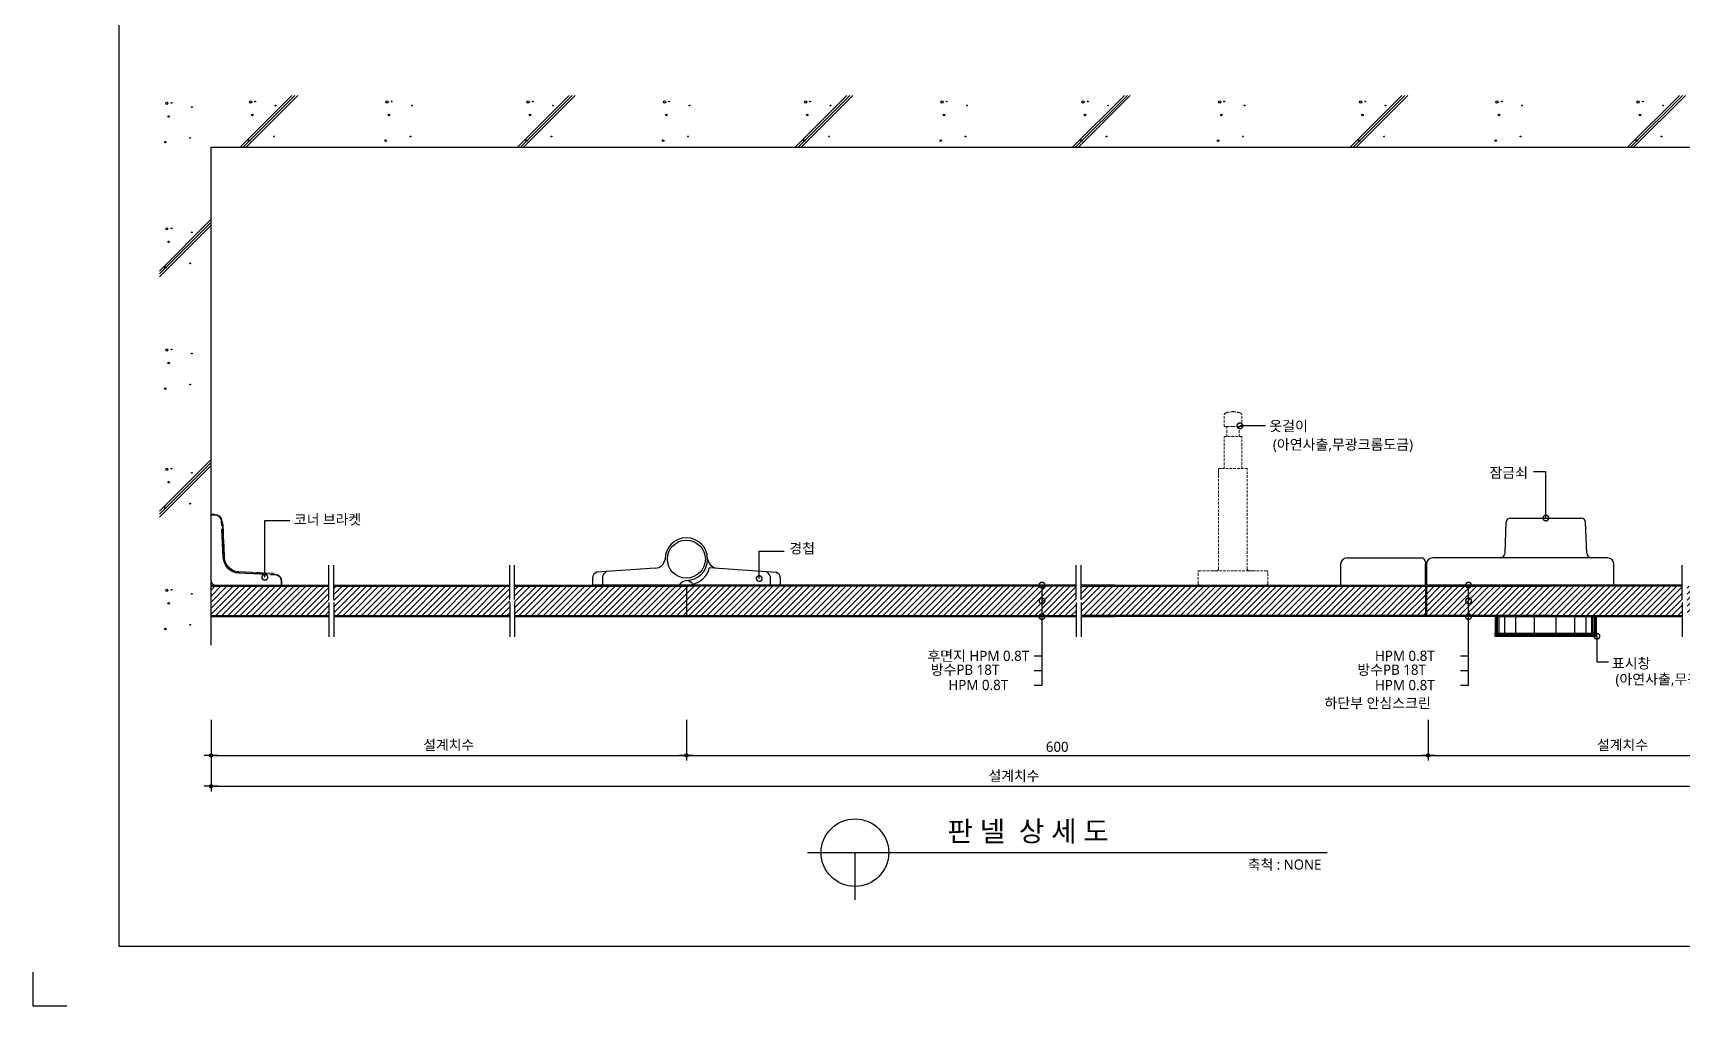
# Model space of a CAD drawing. Extents: x -256 to 8104, y -176 to 5714.
# Drawn here: x -256 to 4629, y -176 to 2705 of the extents above; entities that cross this region are included whole.
import ezdxf
from ezdxf.enums import TextEntityAlignment as Align

# ---------------------------------------------------------------- set-up
doc = ezdxf.new("R2010")
doc.units = 0
doc.header["$LTSCALE"] = 30
doc.linetypes.add('HIDDEN', pattern=[0.375, 0.25, -0.125])
doc.layers.get('0').update_dxf_attribs({"linetype": 'CONTINUOUS'})
doc.layers.get('DEFPOINTS').update_dxf_attribs({"linetype": 'CONTINUOUS'})
for name, color, linetype in [('02---제품선', 4, 'CONTINUOUS'), ('C', 2, 'CONTINUOUS'), ('DIM', 7, 'CONTINUOUS'), ('HID', 9, 'HIDDEN'), ('TIT', 3, 'CONTINUOUS'), ('경첩', 4, 'CONTINUOUS'), ('문자', 3, 'CONTINUOUS'), ('부자재', 4, 'CONTINUOUS'), ('잠금쇠(회전형)', 4, 'CONTINUOUS'), ('치수', 1, 'CONTINUOUS'), ('판넬', 2, 'CONTINUOUS'), ('해치', 8, 'CONTINUOUS')]:
    doc.layers.add(name, color=color, linetype=linetype)
doc.styles.add('돋움', font='malgun.ttf')
doc.dimstyles.new('10', dxfattribs={"dimscale": 10, "dimtxt": 3, "dimasz": 1, "dimexe": 1.5, "dimexo": 2, "dimgap": 1, "dimtad": 1, "dimdec": 0, "dimlunit": 6, "dimtxsty": '돋움', "dimblk": 'DIMDOT', "dimcen": -1, "dimdle": 1.5, "dimclrt": 3, "dimazin": 3, "dimtfac": 1, "dimtdec": 0, "dimtix": 1, "dimtmove": 2, "dimatfit": 3, "dimldrblk": 'DIMDOT', "dimarcsym": 0})
pattern_1 = [(45, (136344.22, 5352.629), (-8.980256, 8.980256), [])]

# ---------------------------------------------------------------- blocks, each defined once
blk = doc.blocks.new('DIMDOT')
at = {"linetype": 'Continuous'}
blk.add_line((-2, 0), (2, 0), dxfattribs=at)
for radius in [0.5, 0.25]:
    blk.add_circle((0, 0), radius, dxfattribs=at)
blk = doc.blocks.new('*D417')
at = {"layer": 'DEFPOINTS', "color": 0}
for p in [(144997.6, 6128.1), (146404.7, 6128.1), (146404.7, 6002.4)]:
    blk.add_point(p, dxfattribs=at)
at = {"layer": 'DIM', "color": 0, "lineweight": -2, "ltscale": 10}
for p, q in [((144997.6, 6108.1), (144997.6, 5987.4)), ((146404.7, 6108.1), (146404.7, 5987.4)), ((145007.6, 6002.4), (146394.7, 6002.4))]:
    blk.add_line(p, q, dxfattribs=at)
at = {"layer": 'DIM', "color": 0, "lineweight": -2, "xscale": 10, "yscale": 10, "zscale": 10, "rotation": 180}
blk.add_blockref('DIMDOT', (144997.6, 6002.4), dxfattribs=at)
at = {"layer": 'DIM', "color": 0, "lineweight": -2, "xscale": 10, "yscale": 10, "zscale": 10}
blk.add_blockref('DIMDOT', (146404.7, 6002.4), dxfattribs=at)
at = {"layer": 'DIM', "color": 3, "insert": (145701.2, 6032.1), "char_height": 30, "attachment_point": 5, "style": '돋움'}
blk.add_mtext('설계치수', dxfattribs=at)
blk = doc.blocks.new('*D418')
at = {"layer": 'DEFPOINTS', "color": 0}
for p in [(144997.6, 6128.1), (149751.5, 6128.1), (149751.5, 5911)]:
    blk.add_point(p, dxfattribs=at)
at = {"layer": 'DIM', "color": 0, "lineweight": -2, "ltscale": 10}
for p, q in [((144997.6, 6108.1), (144997.6, 5896)), ((149751.5, 6108.1), (149751.5, 5896)), ((145007.6, 5911), (149741.5, 5911))]:
    blk.add_line(p, q, dxfattribs=at)
at = {"layer": 'DIM', "color": 0, "lineweight": -2, "xscale": 10, "yscale": 10, "zscale": 10, "rotation": 180}
blk.add_blockref('DIMDOT', (144997.6, 5911), dxfattribs=at)
at = {"layer": 'DIM', "color": 0, "lineweight": -2, "xscale": 10, "yscale": 10, "zscale": 10}
blk.add_blockref('DIMDOT', (149751.5, 5911), dxfattribs=at)
at = {"layer": 'DIM', "color": 3, "insert": (147374.6, 5940.6), "char_height": 30, "attachment_point": 5, "style": '돋움'}
blk.add_mtext('설계치수', dxfattribs=at)
blk = doc.blocks.new('_DOTSMALL')
at = {"color": 0, "linetype": 'ByBlock', "const_width": 0.5}
blk.add_lwpolyline([(-0.0625, 0, 1), (0.0625, 0, 1)], format="xyb", close=True, dxfattribs=at)
blk = doc.blocks.new('A$C63EC304E')
at = {"layer": '치수', "color": 1, "xscale": 2.5, "yscale": 2.5, "zscale": 2.5, "rotation": 234.3098741996962}
blk.add_blockref('_DOTSMALL', (0.31, 0.31), dxfattribs=at)
blk = doc.blocks.new('A$C2BC9653E')
at = {"layer": '치수', "xscale": 0.3333333333333333, "yscale": 0.3333333333333333, "zscale": 0.3333333333333333}
blk.add_blockref('A$C63EC304E', (0, 0), dxfattribs=at)
blk = doc.blocks.new('A$C7FC71301')
at = {"layer": '치수', "rotation": 180}
blk.add_blockref('A$C2BC9653E', (0.21, 0.21), dxfattribs=at)
blk = doc.blocks.new('A$C4A20372B')
at = {"layer": '치수'}
blk.add_blockref('A$C7FC71301', (0, 0), dxfattribs=at)
blk = doc.blocks.new('A$C566469F5')
at = {"layer": '치수'}
blk.add_blockref('A$C4A20372B', (0, 0), dxfattribs=at)
blk = doc.blocks.new('A$C7E317CD4')
at = {"layer": '해치', "xscale": 2, "yscale": 2, "zscale": 2}
blk.add_blockref('A$C566469F5', (0, 0), dxfattribs=at)
blk = doc.blocks.new('A$C601D7F27')
at = {"layer": '치수'}
blk.add_blockref('A$C7E317CD4', (0, 0), dxfattribs=at)
blk = doc.blocks.new('A$C38802C08')
at = {"layer": '치수'}
blk.add_blockref('A$C601D7F27', (0, 0), dxfattribs=at)
blk = doc.blocks.new('*D419')
at = {"layer": 'DEFPOINTS', "color": 0}
for p in [(148600.7, 6128.1), (149751.5, 6128.1), (149751.5, 6002.4)]:
    blk.add_point(p, dxfattribs=at)
at = {"layer": 'DIM', "color": 0, "lineweight": -2, "ltscale": 10}
for p, q in [((148600.7, 6108.1), (148600.7, 5987.4)), ((149751.5, 6108.1), (149751.5, 5987.4)), ((148610.7, 6002.4), (149741.5, 6002.4))]:
    blk.add_line(p, q, dxfattribs=at)
at = {"layer": 'DIM', "color": 0, "lineweight": -2, "xscale": 10, "yscale": 10, "zscale": 10, "rotation": 180}
blk.add_blockref('DIMDOT', (148600.7, 6002.4), dxfattribs=at)
at = {"layer": 'DIM', "color": 0, "lineweight": -2, "xscale": 10, "yscale": 10, "zscale": 10}
blk.add_blockref('DIMDOT', (149751.5, 6002.4), dxfattribs=at)
at = {"layer": 'DIM', "color": 3, "insert": (149176.1, 6032.1), "char_height": 30, "attachment_point": 5, "style": '돋움'}
blk.add_mtext('설계치수', dxfattribs=at)
blk = doc.blocks.new('*D420')
at = {"layer": 'DEFPOINTS', "color": 0}
for p in [(146404.7, 6128.1), (148600.7, 6128.1), (148600.7, 6002.4)]:
    blk.add_point(p, dxfattribs=at)
at = {"layer": 'DIM', "color": 0, "lineweight": -2, "ltscale": 10}
for p, q in [((146404.7, 6108.1), (146404.7, 5987.4)), ((148600.7, 6108.1), (148600.7, 5987.4)), ((146414.7, 6002.4), (148590.7, 6002.4))]:
    blk.add_line(p, q, dxfattribs=at)
at = {"layer": 'DIM', "color": 0, "lineweight": -2, "xscale": 10, "yscale": 10, "zscale": 10, "rotation": 180}
blk.add_blockref('DIMDOT', (146404.7, 6002.4), dxfattribs=at)
at = {"layer": 'DIM', "color": 0, "lineweight": -2, "xscale": 10, "yscale": 10, "zscale": 10}
blk.add_blockref('DIMDOT', (148600.7, 6002.4), dxfattribs=at)
at = {"layer": 'DIM', "color": 3, "insert": (147502.7, 6027.9), "char_height": 30, "attachment_point": 5, "style": '돋움'}
blk.add_mtext('600', dxfattribs=at)
blk = doc.blocks.new('A$C06B31977')
for p, q in [((1.26, 11.06), (1.26, 21.17)), ((1.26, 10.11), (1.26, 0))]:
    blk.add_line(p, q)
blk = doc.blocks.new('EDGE_15', base_point=(144726.3, 5436.3))
at = {"layer": '해치', "transparency": 33554687}
h = blk.add_hatch(dxfattribs=at)
h.set_pattern_fill('ANSI31', color=256, scale=4, style=0)
h.set_pattern_definition(pattern_1)
h.paths.add_polyline_path([(145346.7, 6455.2), (145346.7, 6464.7), (145346.7, 6503.4), (144997.6, 6503.4), (144997.6, 6416.8), (145346.7, 6416.8)])
h.paths.add_polyline_path([(145361.3, 6455.2), (145361.3, 6464.7), (145361.3, 6503.4), (145881.7, 6503.4), (145881.7, 6455.2), (145881.7, 6416.8), (145361.3, 6416.8)])
at = {"layer": '해치'}
h = blk.add_hatch(dxfattribs=at)
h.set_pattern_fill('ANSI31', color=256, scale=4)
h.set_pattern_definition(pattern_1)
h.paths.add_polyline_path([(146404.7, 6416.8), (146404.7, 6503.4), (145896.4, 6503.4), (145896.4, 6416.8)])
at = {"layer": '해치', "transparency": 33554687}
h = blk.add_hatch(dxfattribs=at)
h.set_pattern_fill('ANSI31', color=256, scale=4)
h.set_pattern_definition(pattern_1)
h.paths.add_polyline_path([(146404.7, 6503.4), (146404.7, 6416.8), (147457.7, 6416.8), (147457.7, 6458, -0.610943), (147456, 6461.3, -0.241509), (147457.7, 6462.2), (147457.7, 6503.4)])
h = blk.add_hatch(dxfattribs=at)
h.set_pattern_fill('ANSI31', color=256, scale=4)
h.set_pattern_definition(pattern_1)
h.paths.add_polyline_path([(147558.4, 6503.4), (147457.7, 6503.4), (147457.7, 6462.2, -0.610943), (147459.4, 6458.9, -0.241509), (147457.7, 6458), (147457.7, 6416.8), (147558.4, 6416.8)])
h = blk.add_hatch(dxfattribs=at)
h.set_pattern_fill('ANSI31', color=256, scale=4)
h.set_pattern_definition(pattern_1)
h.paths.add_polyline_path([(148592.7, 6416.8), (148592.7, 6503.4), (147672.6, 6503.4), (147573, 6503.4), (147573, 6464.7), (147573, 6455.2), (147573, 6416.8), (147672.6, 6416.8)])
h = blk.add_hatch(dxfattribs=at)
h.set_pattern_fill('ANSI31', color=256, scale=4, style=0)
h.set_pattern_definition(pattern_1)
h.paths.add_polyline_path([(149367.6, 6455.2), (149367.6, 6464.7), (149367.6, 6503.4), (149751.5, 6503.4), (149751.5, 6416.8), (149367.6, 6416.8)])
edge = h.paths.add_edge_path()
edge.add_line((149353, 6455.2), (149353, 6464.7))
edge.add_line((149353, 6464.7), (149353, 6503.4))
edge.add_line((149353, 6503.4), (148720.5, 6503.4))
edge.add_line((148720.5, 6503.4), (148720.5, 6462.2))
edge.add_arc((148720.5, 6460.1), 2.08, -35.6901, 90, ccw=False)
edge.add_arc((148720.5, 6460.1), 2.08, 270, 324.3099, ccw=False)
edge.add_line((148720.5, 6458), (148720.5, 6416.8))
edge.add_line((148720.5, 6416.8), (149353, 6416.8))
edge.add_line((149353, 6416.8), (149353, 6455.2))
h.paths.add_polyline_path([(148595.7, 6503.4), (148595.7, 6416.8), (148720.5, 6416.8), (148720.5, 6458, -0.610943), (148718.9, 6461.3, -0.241509), (148720.5, 6462.2), (148720.5, 6503.4)])
h.paths.add_polyline_path([(150169.2, 6503.4), (149751.5, 6503.4), (149751.5, 6416.8), (150169.2, 6416.8)])
for p, q in [((144997.6, 7803.8), (150169.2, 7803.8)), ((144997.6, 6328.8), (144997.6, 7803.8))]:
    blk.add_line(p, q)
at = {"color": 2}
for p, q in [((146404.7, 6506.8), (146404.7, 6413.4)), ((148592.7, 6503.4), (148592.7, 6416.8)), ((148595.7, 6503.4), (148595.7, 6416.8)), ((144470.4, 5360.6), (144470.4, 5260.6)), ((144470.4, 5360.6), (144470.4, 5260.6)), ((144470.4, 5360.6), (144470.4, 5260.6)), ((144470.4, 5360.6), (144470.4, 5260.6)), ((144470.4, 5260.6), (144570.4, 5260.6))]:
    blk.add_line(p, q, dxfattribs=at)
for points in [[(144725.6, 10974.7), (151977.9, 10974.7), (151977.9, 5436.4), (144725.6, 5436.4)], [(144725.6, 10974.7), (151977.9, 10974.7), (151977.9, 5436.4), (144725.6, 5436.4)], [(144725.6, 10974.7), (152707.5, 10974.7), (152707.5, 5436.4), (144725.6, 5436.4)]]:
    blk.add_lwpolyline(points, close=True, dxfattribs=at)
at = {"layer": '02---제품선'}
for p, q in [((148828.4, 6601.9), (148831.6, 6693.3)), ((148844, 6705.3), (149054.5, 6705.3)), ((149070.1, 6601.9), (149066.9, 6693.3)), ((148341.4, 6568.8), (148341.4, 6506.8)), ((148360.1, 6587.4), (148580.3, 6587.4)), ((148592.7, 6575), (148592.7, 6506.8)), ((148592.7, 6506.8), (148592.7, 6568.8)), ((148595.7, 6568.8), (148595.7, 6506.8)), ((148800.4, 6587.4), (148614.3, 6587.4)), ((148813.4, 6587.4), (148800.4, 6587.4)), ((149085.1, 6587.4), (148813.4, 6587.4)), ((149132.2, 6587.4), (149085.1, 6587.4)), ((149150.8, 6506.8), (149150.8, 6568.8)), ((148341.4, 6506.8), (148592.7, 6506.8)), ((149150.8, 6506.8), (148595.7, 6506.8))]:
    blk.add_line(p, q, dxfattribs=at)
for centre, radius, start, end in [((148844, 6692.9), 12.4, 90, 178), ((149054.5, 6692.9), 12.4, 2, 90), ((148813.4, 6602.4), 15, 270, 358), ((149085.1, 6602.4), 15, 182, 270), ((148360.1, 6568.8), 18.6, 90, 180), ((148580.3, 6575), 12.4, 0, 90), ((148614.3, 6568.8), 18.6, 90, 180), ((149132.2, 6568.8), 18.6, 0, 90)]:
    blk.add_arc(centre, radius, start, end, dxfattribs=at)
at = {"layer": 'C'}
for p, q in [((144997.6, 6503.4), (145346.7, 6503.4)), ((145361.3, 6503.4), (145881.7, 6503.4)), ((145896.4, 6503.4), (146404.7, 6503.4)), ((147558.4, 6503.4), (146404.7, 6503.4)), ((147573, 6503.4), (148592.7, 6503.4)), ((147672.6, 6503.4), (147573, 6503.4)), ((148595.7, 6503.4), (148962.7, 6503.4)), ((149353, 6503.4), (148962.7, 6503.4)), ((144997.6, 6416.8), (145346.7, 6416.8)), ((145361.3, 6416.8), (145881.7, 6416.8)), ((145896.4, 6416.8), (146421, 6416.8)), ((146404.7, 6416.8), (147558.4, 6416.8)), ((148592.7, 6416.8), (147573, 6416.8)), ((147573, 6416.8), (147672.6, 6416.8)), ((148962.7, 6416.8), (148595.7, 6416.8)), ((148962.7, 6416.8), (149353, 6416.8))]:
    blk.add_line(p, q, dxfattribs=at)
at = {"layer": 'HID', "lineweight": 15}
for p, q in [((147996.8, 6976.9), (147996.8, 7012.5)), ((148048.7, 6976.9), (148048.7, 7012.5)), ((147996.8, 6976.9), (148004.7, 6976.9)), ((147996.8, 6852.1), (147996.8, 6947.1)), ((148048.7, 6947.1), (147996.8, 6947.1)), ((148004.7, 6976.9), (148022.8, 6976.9)), ((148004.7, 6976.9), (148004.7, 6947.1)), ((148040.8, 6976.9), (148022.8, 6976.9)), ((148048.7, 6976.9), (148040.8, 6976.9)), ((148040.8, 6976.9), (148040.8, 6947.1)), ((148048.7, 6852.1), (148048.7, 6947.1)), ((148065.4, 6852.1), (147980.1, 6852.1)), ((147980.1, 6828.4), (147980.1, 6852.1)), ((147980.1, 6554.5), (147980.1, 6852.1)), ((148065.4, 6554.5), (148065.4, 6852.1)), ((147975.1, 6549.5), (147924.5, 6549.5)), ((148080.4, 6549.5), (147965.1, 6549.5)), ((148070.4, 6549.5), (148121, 6549.5)), ((147919.5, 6511.8), (147919.5, 6544.5)), ((148121, 6506.8), (147924.5, 6506.8)), ((148126, 6511.8), (148126, 6544.5)), ((148674.3, 6506.8), (148706, 6506.8)), ((148706, 6506.8), (148896, 6506.8))]:
    blk.add_line(p, q, dxfattribs=at)
for centre, radius, start, end in [((148005.5, 7007.2), 10.2, 101.3021, 148.9655), ((148027.7, 6935.1), 85.6, 93.3455, 106.4545), ((148017.8, 6935.1), 85.6, 73.5455, 86.6545), ((148040, 7007.2), 10.2, 31.0345, 78.6979), ((147924.5, 6544.5), 5, 90, 180), ((147975.1, 6554.5), 5, 270, 0), ((148070.4, 6554.5), 5, 180, 270), ((148121, 6544.5), 5, 0, 90), ((147924.5, 6511.8), 5, 180, 270), ((148121, 6511.8), 5, 270, 0)]:
    blk.add_arc(centre, radius, start, end, dxfattribs=at)
at = {"layer": 'TIT', "color": 7}
for p, q in [((146763.7, 5714.6), (148301.5, 5714.6)), ((146903.7, 5714.6), (146903.7, 5574.6))]:
    blk.add_line(p, q, dxfattribs=at)
blk.add_circle((146903.7, 5714.6), 100, dxfattribs=at)
at = {"layer": '경첩', "color": 4, "linetype": 'Continuous', "lineweight": 15}
for p, q in [((144997.6, 6716.8), (145008.3, 6716.8)), ((144997.6, 6714.4), (144997.6, 6716.8)), ((144997.6, 6694.4), (144997.6, 6714.4)), ((145008.3, 6714.4), (144997.6, 6714.4)), ((144997.6, 6691.1), (144997.6, 6693.4)), ((145008.3, 6714.4), (145008.3, 6716.8)), ((145028.5, 6682.3), (145027.8, 6695.8)), ((145030.2, 6695.9), (145031.3, 6672.5)), ((144997.6, 6691.1), (144997.6, 6520.8)), ((145032.9, 6588.7), (145028.9, 6672.4)), ((145032, 6691.3), (145030.5, 6689.8)), ((145033, 6685.7), (145030.8, 6683.5)), ((145031.3, 6672.5), (145035.2, 6588.8)), ((145034.2, 6660.5), (145031.9, 6658.2)), ((145034.5, 6654.2), (145032.2, 6651.9)), ((145034.6, 6651), (145032.4, 6648.8)), ((145034.9, 6644.7), (145032.7, 6642.5)), ((145033, 6685.7), (145034.2, 6660.5)), ((145034.6, 6651), (145034.9, 6644.7)), ((145035.1, 6641.6), (145032.8, 6639.3)), ((145036.3, 6614.8), (145034.1, 6612.6)), ((145036.3, 6614.7), (145034.1, 6612.5)), ((145036.5, 6610.8), (145034.3, 6608.5)), ((145036.6, 6608.5), (145034.4, 6606.3)), ((145037, 6600), (145034.8, 6597.7)), ((145037.1, 6599), (145034.8, 6596.8)), ((145037.2, 6595.9), (145035, 6593.6)), ((145037.3, 6594.9), (145035, 6592.7)), ((145035.1, 6641.6), (145036.3, 6614.8)), ((145036.3, 6614.7), (145036.5, 6610.8)), ((145036.6, 6608.5), (145037, 6600)), ((145037, 6600), (145037.1, 6599)), ((145037.1, 6599), (145037.2, 6595.9)), ((145037.2, 6595.9), (145037.3, 6594.9)), ((145037.3, 6594.9), (145037.5, 6588.9)), ((145037.7, 6586.4), (145035.6, 6584.3)), ((145038, 6584.4), (145036, 6582.3)), ((145038.7, 6580.9), (145036.7, 6579)), ((145036.8, 6578.9), (145038.7, 6580.9)), ((145040.1, 6576), (145038.3, 6574.2)), ((145041.6, 6572.3), (145039.9, 6570.5)), ((145042.7, 6570.1), (145041, 6568.3)), ((145045.2, 6566), (145043.6, 6564.3)), ((145046.6, 6564), (145045, 6562.4)), ((145056.8, 6554.4), (145055.1, 6552.7)), ((145058.8, 6553.1), (145057.1, 6551.4)), ((145063.1, 6550.8), (145061.3, 6549.1)), ((145065.4, 6549.8), (145063.6, 6548)), ((145070.4, 6548.2), (145068.5, 6546.3)), ((145079.7, 6546.7), (145082, 6546.6)), ((145079.8, 6546.7), (145135.6, 6544.1)), ((145082, 6546.6), (145079.8, 6544.4)), ((145011.6, 6506.8), (145181.9, 6506.8)), ((145163.3, 6538.1), (145079.5, 6542)), ((145079.6, 6544.4), (145163.4, 6540.4)), ((145135.6, 6544.1), (145133.3, 6541.8)), ((145141.9, 6543.8), (145139.6, 6541.5)), ((145145, 6543.6), (145142.8, 6541.4)), ((145151.3, 6543.3), (145149.1, 6541.1)), ((145151.3, 6543.3), (145181.3, 6541.9)), ((145163.4, 6540.4), (145186.7, 6539.3)), ((145186.6, 6537), (145173.1, 6537.6)), ((145182.1, 6541.1), (145180.6, 6539.6)), ((145182.1, 6541.1), (145181.3, 6541.9)), ((145184.3, 6506.8), (145181.9, 6506.8)), ((145205.3, 6506.8), (145185.2, 6506.8)), ((145205.3, 6506.8), (145205.3, 6517.4)), ((145205.3, 6517.4), (145207.6, 6517.4)), ((145207.6, 6506.8), (145205.3, 6506.8)), ((145207.6, 6517.4), (145207.6, 6506.8))]:
    blk.add_line(p, q, dxfattribs=at)
at = {"layer": '경첩', "color": 4, "linetype": 'Continuous', "lineweight": 15, "flags": 128}
for points in [[(145027.8, 6695.8), (145028.3, 6695.8), (145028.7, 6695.8), (145029.1, 6695.8), (145029.5, 6695.8), (145029.8, 6695.9), (145030, 6695.9), (145030.1, 6695.9), (145030.2, 6695.9)], [(145031.3, 6672.5), (145031.2, 6672.5), (145031.1, 6672.5), (145030.9, 6672.5), (145030.6, 6672.5), (145030.2, 6672.5), (145029.8, 6672.5), (145029.4, 6672.5), (145028.9, 6672.4)], [(145032.8, 6690.5), (145032.6, 6690.6), (145032.4, 6690.8), (145032.3, 6690.9), (145032.2, 6691.1), (145032.1, 6691.1), (145032, 6691.2), (145032, 6691.2), (145032, 6691.3)], [(145032.8, 6690.5), (145032.8, 6689.5), (145032.9, 6688.3), (145032.9, 6687), (145033, 6685.7)], [(145034.2, 6660.5), (145034.2, 6659.2), (145034.3, 6658.1), (145034.3, 6657), (145034.4, 6656), (145034.4, 6655.2), (145034.4, 6654.7), (145034.5, 6654.3), (145034.5, 6654.2)], [(145036.3, 6614.8), (145036.3, 6614.8), (145036.3, 6614.7)], [(145036.5, 6610.8), (145036.5, 6610.1), (145036.6, 6609.3), (145036.6, 6608.5)], [(145035.2, 6588.8), (145035.2, 6588.8), (145035, 6588.8), (145034.8, 6588.8), (145034.5, 6588.8), (145034.2, 6588.7), (145033.8, 6588.7), (145033.3, 6588.7), (145032.9, 6588.7)], [(145037.7, 6586.4), (145037.9, 6584.9), (145038, 6584.4)], [(145038.7, 6580.9), (145038.7, 6580.9), (145038.7, 6580.9)], [(145079.6, 6544.4), (145079.6, 6544.3), (145079.6, 6544.2), (145079.6, 6544), (145079.6, 6543.7), (145079.6, 6543.3), (145079.6, 6542.9), (145079.5, 6542.5), (145079.5, 6542)], [(145135.6, 6544.1), (145136.7, 6544), (145137.7, 6544), (145138.7, 6543.9), (145139.6, 6543.9), (145140.4, 6543.8), (145141, 6543.8), (145141.5, 6543.8), (145141.8, 6543.8), (145141.9, 6543.8)], [(145145, 6543.6), (145145.1, 6543.6), (145145.5, 6543.6), (145146.1, 6543.6), (145146.9, 6543.5), (145147.8, 6543.5), (145148.9, 6543.4), (145150.1, 6543.4), (145151.3, 6543.3)], [(145163.4, 6540.4), (145163.4, 6540.4), (145163.4, 6540.2), (145163.4, 6540), (145163.3, 6539.7), (145163.3, 6539.4), (145163.3, 6539), (145163.3, 6538.6), (145163.3, 6538.1)], [(145186.6, 6537), (145186.6, 6537.5), (145186.6, 6537.9), (145186.7, 6538.3), (145186.7, 6538.6), (145186.7, 6538.9), (145186.7, 6539.1), (145186.7, 6539.3), (145186.7, 6539.3)]]:
    blk.add_lwpolyline(points, dxfattribs=at)
at = {"layer": '경첩', "color": 4, "linetype": 'Continuous', "lineweight": 15}
for centre, radius, start, end in [((145008.3, 6694.8), 21.9, 2.6983, 90), ((145008.3, 6694.8), 19.6, 2.6983, 90), ((145081.8, 6591), 49, 182.6983, 267.3017), ((145081.8, 6591), 46.7, 182.6983, 267.3017), ((145081.8, 6591), 44.3, 182.6983, 185.9088), ((145081.8, 6591), 44.3, 188.6056, 193.1623), ((145081.8, 6591), 44.3, 193.2431, 199.766), ((145081.8, 6591), 44.3, 199.766, 204.9948), ((145081.8, 6591), 44.3, 208.1736, 214.3849), ((145081.8, 6591), 44.3, 214.3855, 217.4388), ((145081.8, 6591), 44.3, 217.4392, 235.6151), ((145081.8, 6591), 44.3, 235.6142, 238.7009), ((145081.8, 6591), 44.3, 238.7002, 245.0052), ((145081.8, 6591), 44.3, 248.2494, 255.0002), ((145081.8, 6591), 44.3, 255, 267.3017), ((145011.6, 6520.8), 14, 180, 270), ((145185.7, 6517.4), 19.6, 0, 87.3017), ((145185.7, 6517.4), 21.9, 0, 87.3017)]:
    blk.add_arc(centre, radius, start, end, dxfattribs=at)
at = {"layer": '부자재'}
for p, q in [((146312.5, 6556.8), (146139.7, 6544.7)), ((146473.5, 6558.8), (146669.4, 6544.8)), ((146126.7, 6528.9), (146126.7, 6506.8)), ((146404.7, 6506.8), (146126.7, 6506.8)), ((146156.7, 6532.9), (146156.7, 6506.8)), ((146418.9, 6506.8), (146682.8, 6506.8)), ((146652.8, 6532.9), (146652.8, 6506.8)), ((146682.8, 6528.9), (146682.8, 6506.8))]:
    blk.add_line(p, q, dxfattribs=at)
at = {"layer": '부자재', "color": 1}
blk.add_circle((146404.7, 6583.8), 56.2, dxfattribs=at)
at = {"layer": '부자재'}
for centre, radius, start, end in [((146404.7, 6583.8), 63, 270, 180), ((146177.1, 6527.3), 21.2, 113.4077, 164.5497), ((146311, 6587.8), 31, 272.9231, 352.4724), ((146406.9, 6575.4), 68.6, 280.084, 345.9792), ((146498.5, 6587.8), 31, 187.5276, 267.0769), ((146632.3, 6527.3), 21.2, 15.4503, 67.3004), ((146143.5, 6528.4), 16.8, 101.7765, 181.6712), ((146413.3, 6482.2), 39.5, 102.5267, 141.5475), ((146396.2, 6482.2), 39.5, 43.1003, 77.4733), ((146666, 6528.4), 16.8, 358.3288, 78.2235)]:
    blk.add_arc(centre, radius, start, end, dxfattribs=at)
at = {"layer": '잠금쇠(회전형)', "linetype": 'Continuous', "lineweight": 15}
for p, q in [((148799, 6412.8), (149099.4, 6412.8)), ((148799, 6412.8), (148799, 6364.5)), ((148799.9, 6412.8), (148799.9, 6364.5)), ((149099.4, 6412.8), (149099.4, 6364.5)), ((148798, 6364.5), (149100.4, 6364.5)), ((148798, 6355.2), (148798, 6364.5)), ((148798, 6355.5), (149100.4, 6355.5)), ((149100.4, 6355.2), (149100.4, 6364.5))]:
    blk.add_line(p, q, dxfattribs=at)
at = {"layer": '치수'}
for p, q in [((148119.7, 6978.4), (148043.7, 6978.4)), ((148949.2, 6842.5), (148912.6, 6842.5)), ((148949.2, 6705.3), (148949.2, 6842.5)), ((145157.1, 6698.4), (145231.2, 6698.4)), ((145157.1, 6530), (145157.1, 6698.4)), ((146620.3, 6526), (146620.3, 6606.9)), ((146620.3, 6606.9), (146694.5, 6606.9)), ((147457.7, 6210.2), (147457.7, 6506.8)), ((148720.5, 6210.2), (148720.5, 6506.8)), ((149100.4, 6355.2), (149100.4, 6279.4)), ((147433.9, 6297), (147457.7, 6297)), ((147433.9, 6253.5), (147457.7, 6253.5)), ((148696.8, 6297), (148720.5, 6297)), ((148696.8, 6253.5), (148720.5, 6253.5)), ((149100.4, 6279.4), (149134.7, 6279.4)), ((147433.9, 6210.2), (147457.7, 6210.2)), ((148696.8, 6210.2), (148720.5, 6210.2))]:
    blk.add_line(p, q, dxfattribs=at)
at = {"layer": '판넬', "color": 1}
for p, q in [((144997.6, 6506.8), (145346.7, 6506.8)), ((145361.3, 6506.8), (145881.7, 6506.8)), ((145896.4, 6506.8), (146384.3, 6506.8)), ((147558.4, 6506.8), (146404.7, 6506.8)), ((147573, 6506.8), (148590.7, 6506.8)), ((147672.6, 6506.8), (147573, 6506.8)), ((148600.7, 6506.8), (148962.7, 6506.8)), ((149353, 6506.8), (148962.7, 6506.8)), ((144997.6, 6413.4), (145346.7, 6413.4)), ((145361.3, 6413.4), (145881.7, 6413.4)), ((145896.4, 6413.4), (146424.3, 6413.4)), ((146404.7, 6413.4), (147558.4, 6413.4)), ((148595.7, 6413.4), (147573, 6413.4)), ((147573, 6413.4), (147672.6, 6413.4)), ((148962.7, 6413.4), (148595.7, 6413.4)), ((148962.7, 6413.4), (149353, 6413.4))]:
    blk.add_line(p, q, dxfattribs=at)
at = {"layer": '해치'}
for p, q in [((145083.5, 7803.8), (145236.7, 7956.9)), ((145101.2, 7803.8), (145254.3, 7956.9)), ((145905.1, 7803.8), (146058.2, 7956.9)), ((145922.7, 7803.8), (146075.9, 7956.9)), ((146726.7, 7803.8), (146879.8, 7956.9)), ((146744.3, 7803.8), (146897.5, 7956.9)), ((147548.2, 7803.8), (147701.4, 7956.9)), ((147565.9, 7803.8), (147719, 7956.9)), ((148369.8, 7803.8), (148522.9, 7956.9)), ((148387.5, 7803.8), (148540.6, 7956.9)), ((149191.4, 7803.8), (149344.5, 7956.9)), ((149209, 7803.8), (149362.2, 7956.9)), ((144844.5, 7436.9), (144997.6, 7590)), ((144844.5, 7419.3), (144997.6, 7572.4)), ((144844.5, 6725.3), (144997.6, 6878.4)), ((144844.5, 6707.6), (144997.6, 6860.8)), ((148801.8, 6412.8), (148801.8, 6364.5)), ((148804.8, 6412.8), (148804.8, 6364.5)), ((148810, 6412.8), (148810, 6364.5)), ((148826.3, 6412.8), (148826.3, 6364.5)), ((148859.6, 6412.8), (148859.6, 6364.5)), ((148915.1, 6412.8), (148915.1, 6364.5)), ((148978.8, 6412.8), (148978.8, 6364.5)), ((149034.4, 6412.8), (149034.4, 6364.5)), ((149067.7, 6412.8), (149067.7, 6364.5)), ((149084, 6412.8), (149084, 6364.5)), ((149088.5, 6412.8), (149088.5, 6364.5)), ((149093.7, 6412.8), (149093.7, 6364.5)), ((149096.7, 6412.8), (149096.7, 6364.5)), ((149098.6, 6412.8), (149098.6, 6364.5)), ((148798, 6361.4), (149100.4, 6361.4)), ((148798, 6359.8), (149100.4, 6359.8)), ((148798, 6358.3), (149100.4, 6358.3)), ((148798, 6357.3), (149100.4, 6357.3)), ((148798, 6356.4), (149100.4, 6356.4)), ((148798, 6355.2), (149100.4, 6355.2))]:
    blk.add_line(p, q, dxfattribs=at)
at = {"layer": '해치', "color": 2}
for p, q in [((145092.4, 7803.8), (145245.5, 7956.9)), ((145913.9, 7803.8), (146067.1, 7956.9)), ((146735.5, 7803.8), (146888.6, 7956.9)), ((147557.1, 7803.8), (147710.2, 7956.9)), ((148378.6, 7803.8), (148531.8, 7956.9)), ((149200.2, 7803.8), (149353.3, 7956.9)), ((144844.5, 7428.1), (144997.6, 7581.2)), ((144844.5, 6716.5), (144997.6, 6869.6))]:
    blk.add_line(p, q, dxfattribs=at)
at = {"layer": '해치'}
for centre, radius in [((144866.6, 7933), 3.36), ((144880.5, 7934.6), 1.12), ((144940.5, 7922.6), 1.12), ((145114.5, 7937.4), 3.36), ((145128.4, 7938.9), 1.12), ((145188.4, 7927), 1.12), ((145518.5, 7937.4), 3.36), ((145532.4, 7938.9), 1.12), ((145592.4, 7927), 1.12), ((145936, 7937.4), 3.36), ((145949.9, 7938.9), 1.12), ((146009.9, 7927), 1.12), ((146340.1, 7937.4), 3.36), ((146353.9, 7938.9), 1.12), ((146413.9, 7927), 1.12), ((146757.6, 7937.4), 3.36), ((146771.5, 7938.9), 1.12), ((146831.5, 7927), 1.12), ((147161.6, 7937.4), 3.36), ((147175.5, 7938.9), 1.12), ((147235.5, 7927), 1.12), ((147579.2, 7937.4), 3.36), ((147593.1, 7938.9), 1.12), ((147653.1, 7927), 1.12), ((147983.2, 7937.4), 3.36), ((147997.1, 7938.9), 1.12), ((148057.1, 7927), 1.12), ((148400.8, 7937.4), 3.36), ((148414.7, 7938.9), 1.12), ((148474.7, 7927), 1.12), ((148804.8, 7937.4), 3.36), ((148818.7, 7938.9), 1.12), ((148878.7, 7927), 1.12), ((149222.3, 7937.4), 3.36), ((149236.2, 7938.9), 1.12), ((149296.2, 7927), 1.12), ((144872.2, 7894.6), 2.24), ((145120.1, 7899), 2.24), ((145524.1, 7899), 2.24), ((145941.6, 7899), 2.24), ((146345.7, 7899), 2.24), ((146763.2, 7899), 2.24), ((147167.2, 7899), 2.24), ((147584.8, 7899), 2.24), ((147988.8, 7899), 2.24), ((148406.4, 7899), 2.24), ((148810.4, 7899), 2.24), ((149227.9, 7899), 2.24), ((144862.6, 7818.6), 2.24), ((144936, 7830.9), 1.12), ((145110.4, 7822.9), 2.24), ((145183.9, 7835.2), 1.12), ((145514.5, 7822.9), 2.24), ((145587.9, 7835.2), 1.12), ((145932, 7822.9), 2.24), ((146005.5, 7835.2), 1.12), ((146336, 7822.9), 2.24), ((146409.5, 7835.2), 1.12), ((146753.6, 7822.9), 2.24), ((146827, 7835.2), 1.12), ((147157.6, 7822.9), 2.24), ((147231, 7835.2), 1.12), ((147575.2, 7822.9), 2.24), ((147648.6, 7835.2), 1.12), ((147979.2, 7822.9), 2.24), ((148052.6, 7835.2), 1.12), ((148396.7, 7822.9), 2.24), ((148470.2, 7835.2), 1.12), ((148800.8, 7822.9), 2.24), ((148874.2, 7835.2), 1.12), ((149218.3, 7822.9), 2.24), ((149291.8, 7835.2), 1.12), ((144866.6, 7561.7), 3.36), ((144872.2, 7523.3), 2.24), ((144880.5, 7563.2), 1.12), ((144940.5, 7551.3), 1.12), ((144862.6, 7447.2), 2.24), ((144936, 7459.5), 1.12), ((144866.6, 7203), 3.36), ((144880.5, 7204.5), 1.12), ((144940.5, 7192.6), 1.12), ((144872.2, 7164.6), 2.24), ((144862.6, 7088.5), 2.24), ((144936, 7100.8), 1.12), ((144866.6, 6850), 3.36), ((144880.5, 6851.6), 1.12), ((144940.5, 6839.6), 1.12), ((144872.2, 6811.7), 2.24), ((144936, 6747.9), 1.12), ((144862.6, 6735.6), 2.24), ((144866.6, 6491.3), 3.36), ((144872.2, 6453), 2.24), ((144880.5, 6492.9), 1.12), ((144940.5, 6481), 1.12), ((144862.6, 6376.9), 2.24), ((144936, 6389.2), 1.12)]:
    blk.add_circle(centre, radius, dxfattribs=at)
at = {"xscale": 10, "yscale": 10, "zscale": 10}
for p in [(145334.1, 6354.1), (145348.7, 6354.1), (145869.2, 6354.1), (145883.8, 6354.1), (147545.9, 6354.1), (147560.5, 6354.1), (149340.4, 6354.1)]:
    blk.add_blockref('A$C06B31977', p, dxfattribs=at)
at = {"layer": '치수', "xscale": 20, "yscale": 20, "zscale": 20}
for p in [(145152.4, 6525.6), (146616.2, 6521.9)]:
    blk.add_blockref('A$C38802C08', p, dxfattribs=at)
at = {"layer": '해치', "yscale": 20, "zscale": 20}
for p, xscale in [((148047.8, 6974.2), -20), ((148945.1, 6701.1), 20), ((149096.3, 6351), 20)]:
    blk.add_blockref('A$C38802C08', p, dxfattribs=dict(at, xscale=xscale))
at = {"layer": '해치', "xscale": 20, "yscale": 20, "zscale": 20, "rotation": 90}
for p in [(147461.7, 6502.6), (148724.5, 6502.6), (147461.9, 6455.9), (148724.7, 6455.9), (147461.7, 6409.3), (148724.5, 6409.3)]:
    blk.add_blockref('A$C38802C08', p, dxfattribs=at)
at = {"layer": 'TIT', "style": '돋움'}
blk.add_text('판 넬  상 세 도', height=60, dxfattribs=at).set_placement((147655.5, 5748.1), align=Align.RIGHT)
blk.add_text('축척 : NONE', height=30, dxfattribs=at).set_placement((148066.9, 5664.3))
at = {"layer": '문자', "style": '돋움'}
for s, height, p in [('옷걸이', 30.34, (148187.5, 6978.2)), ('(아연사출,무광크롬도금)', 30.337, (148348.6, 6921.8)), ('잠금쇠', 30.34, (148839.4, 6840.1)), ('후면지 HPM 0.8T', 30.337, (147268.9, 6297.7)), ('HPM 0.8T', 30.34, (148531.7, 6297.5)), ('방수PB 18T', 30.34, (147229.7, 6256.6)), ('방수PB 18T', 30.34, (148492.6, 6256.6)), ('표시창', 30.34, (149201.6, 6275.5)), ('HPM 0.8T', 30.34, (147268.9, 6211)), ('HPM 0.8T', 30.34, (148531.7, 6210.7)), ('(아연사출,무광크롬도금)', 30.337, (149362.7, 6226.7)), ('하단부 안심스크린', 30.34, (148451.3, 6157.9))]:
    blk.add_text(s, height=height, dxfattribs=at).set_placement(p, align=Align.MIDDLE)
for s, p in [('코너 브라켓', (145243.4, 6686.1)), ('경첩', (146710.1, 6600.7))]:
    blk.add_text(s, height=30, dxfattribs=at).set_placement(p)
at = {"layer": 'DIM', "ltscale": 10}
for base, p1, p2, text, picture, middle in [((146404.7, 6002.4), (144997.6, 6128.1), (146404.7, 6128.1), '설계치수', '*D417', (145701.2, 6032.1)), ((149751.5, 5911), (144997.6, 6128.1), (149751.5, 6128.1), '설계치수', '*D418', (147374.6, 5940.6)), ((148600.7, 6002.4), (146404.7, 6128.1), (148600.7, 6128.1), '600', '*D420', (147502.7, 6027.9)), ((149751.5, 6002.4), (148600.7, 6128.1), (149751.5, 6128.1), '설계치수', '*D419', (149176.1, 6032.1))]:
    dim = blk.add_linear_dim(base=base, p1=p1, p2=p2, text=text, dimstyle='10', override={"dimtxsty": '돋움'}, dxfattribs=at)
    dim.commit()
    dim.dimension.update_dxf_attribs({"geometry": picture, "text_midpoint": middle})

msp = doc.modelspace()

# ---------------------------------------------------------------- block references
msp.add_blockref('EDGE_15', (0, 0))

doc.saveas('drawing.dxf')
